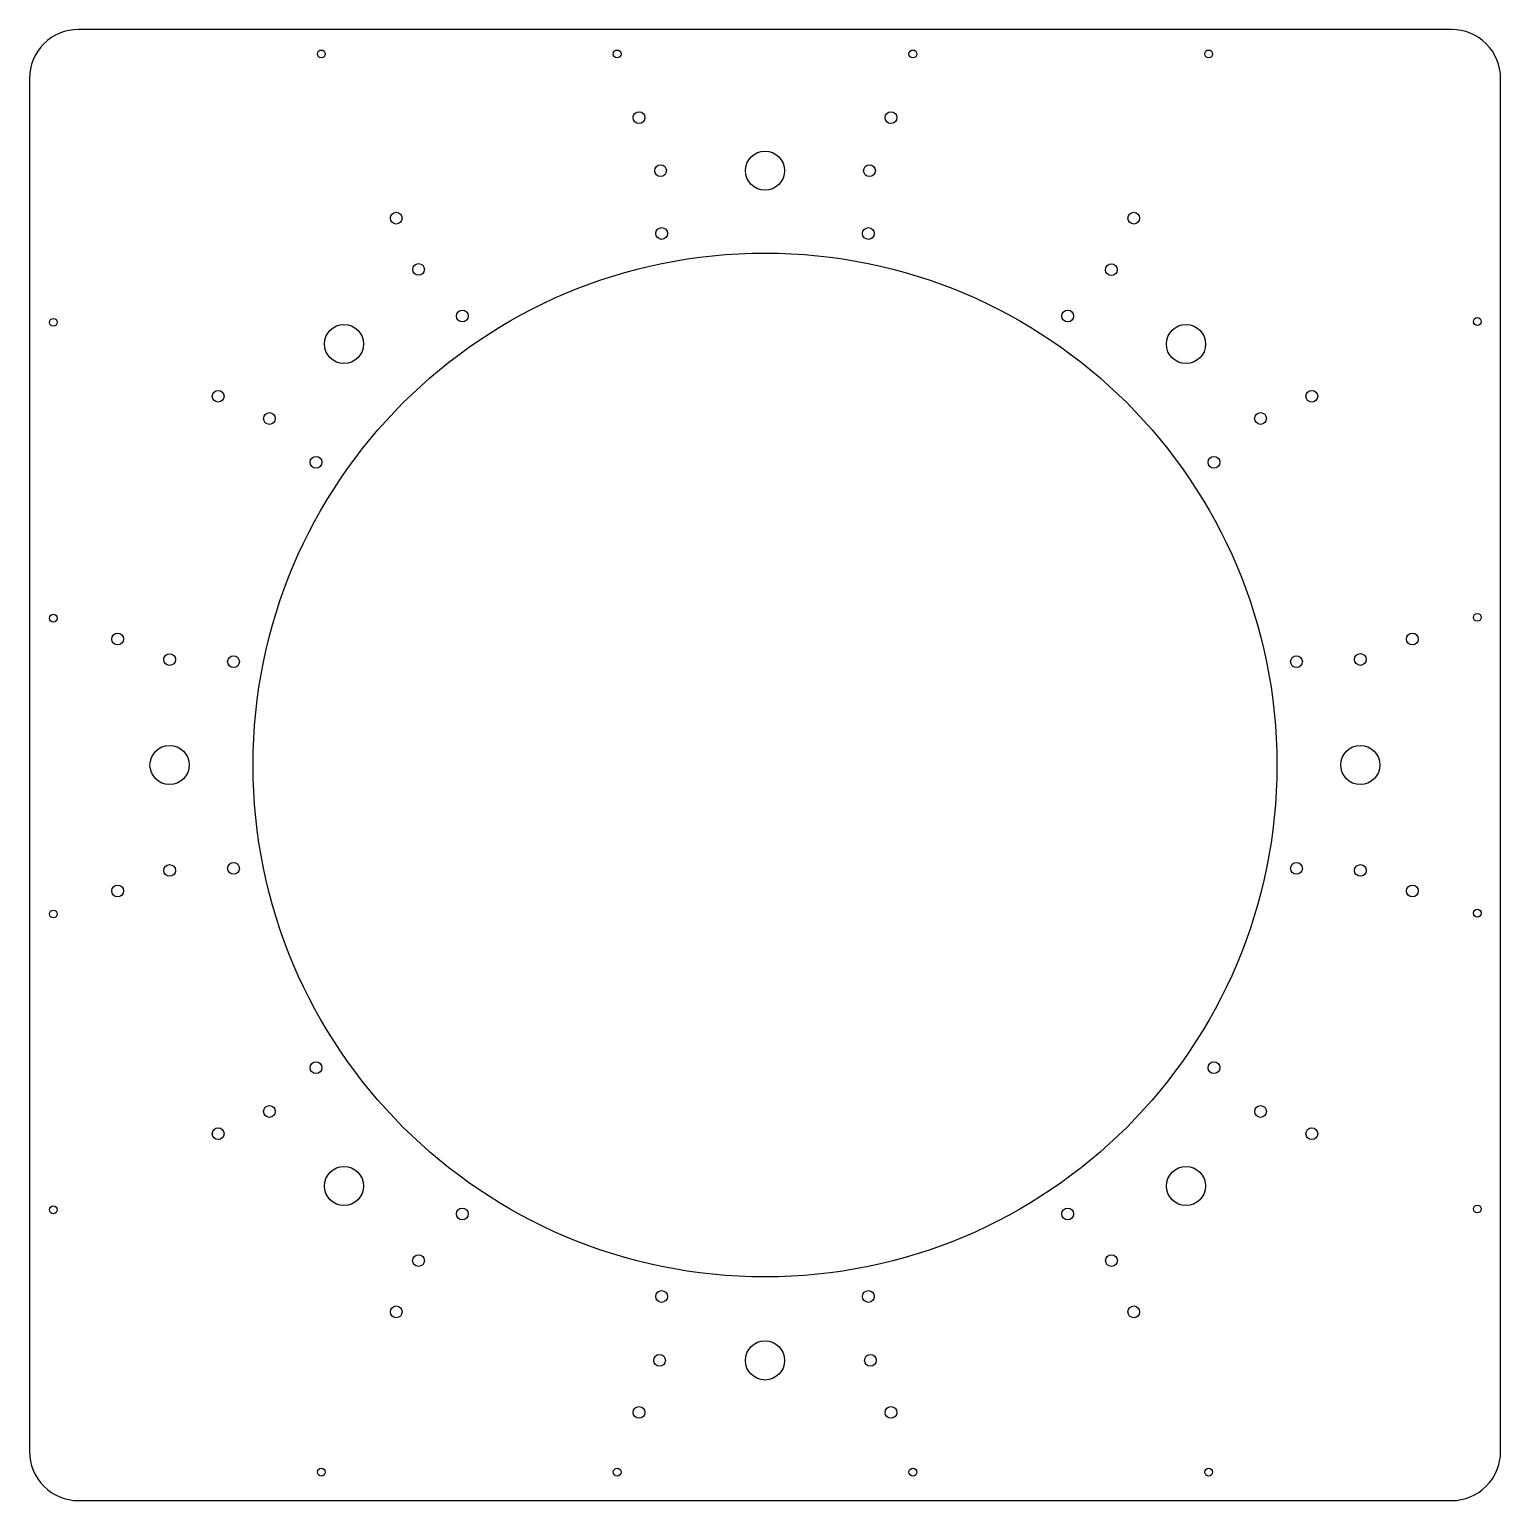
# Model space of a CAD drawing. Header units: millimetres. Extents: x -108640 to -107890, y -42010 to -41260.
import ezdxf

# ---------------------------------------------------------------- set-up
doc = ezdxf.new("R2010")
doc.units = ezdxf.units.MM
doc.header["$MEASUREMENT"] = 0
doc.layers.get('0').update_dxf_attribs({"linetype": 'CONTINUOUS'})

msp = doc.modelspace()

# ---------------------------------------------------------------- linework, layer by layer
at = {"linetype": 'Continuous'}
msp.add_lwpolyline([(-108639.69, -41984.79, 0.414214), (-108614.69, -42009.79), (-107914.69, -42009.79, 0.414214), (-107889.69, -41984.79), (-107889.69, -41284.79, 0.414214), (-107914.69, -41259.79), (-108614.69, -41259.79, 0.414214), (-108639.69, -41284.79), (-108639.69, -41984.79)], format="xyb", dxfattribs=at)
for centre, radius in [((-108490.89, -41272.29), 2), ((-108340.09, -41272.29), 2), ((-108189.29, -41272.29), 2), ((-108038.49, -41272.29), 2), ((-108328.89, -41304.73), 3), ((-108200.5, -41304.73), 3), ((-108264.69, -41331.79), 10), ((-108317.94, -41331.79), 3), ((-108211.44, -41331.79), 3), ((-108452.69, -41356.01), 3), ((-108076.7, -41356.01), 3), ((-108317.38, -41363.82), 3), ((-108211.99, -41363.83), 3), ((-108264.69, -41634.79), 261), ((-108441.31, -41382.15), 3), ((-108088.13, -41382.29), 3), ((-108627.53, -41409.14), 2), ((-108419.01, -41405.92), 3), ((-108110.36, -41405.93), 3), ((-107901.55, -41408.72), 2), ((-108479.33, -41420.16), 10), ((-108050.08, -41420.18), 10), ((-108543.47, -41446.79), 3), ((-107985.92, -41446.79), 3), ((-108517.33, -41458.16), 3), ((-108012.07, -41458.12), 3), ((-108493.56, -41480.46), 3), ((-108035.83, -41480.46), 3), ((-108627.53, -41559.94), 2), ((-107901.55, -41559.52), 2), ((-108594.75, -41570.59), 3), ((-107934.64, -41570.59), 3), ((-108568.23, -41581.04), 3), ((-108535.65, -41582.09), 3), ((-107993.74, -41582.09), 3), ((-107961.18, -41580.99), 3), ((-108568.23, -41634.79), 10), ((-107961.21, -41634.79), 10), ((-108535.65, -41687.49), 3), ((-107993.74, -41687.49), 3), ((-108568.23, -41688.54), 3), ((-107961.16, -41688.54), 3), ((-108594.75, -41698.98), 3), ((-107934.64, -41698.98), 3), ((-108627.53, -41710.74), 2), ((-107901.55, -41710.32), 2), ((-108493.56, -41789.12), 3), ((-108035.83, -41789.12), 3), ((-108517.33, -41811.41), 3), ((-108012.05, -41811.41), 3), ((-108543.47, -41822.78), 3), ((-107985.92, -41822.78), 3), ((-108479.33, -41849.42), 10), ((-108050.06, -41849.42), 10), ((-108627.53, -41861.54), 2), ((-108419.02, -41863.65), 3), ((-108110.36, -41863.65), 3), ((-107901.55, -41861.12), 2), ((-108441.32, -41887.43), 3), ((-108088.07, -41887.43), 3), ((-108317.4, -41905.74), 3), ((-108211.99, -41905.74), 3), ((-108452.69, -41913.57), 3), ((-108076.7, -41913.57), 3), ((-108264.69, -41938.32), 10), ((-108318.44, -41938.32), 3), ((-108210.94, -41938.32), 3), ((-108328.89, -41964.85), 3), ((-108200.5, -41964.85), 3), ((-108490.89, -41995.29), 2), ((-108340.09, -41995.29), 2), ((-108189.29, -41995.29), 2), ((-108038.49, -41995.29), 2)]:
    msp.add_circle(centre, radius, dxfattribs=at)

doc.saveas('drawing.dxf')
